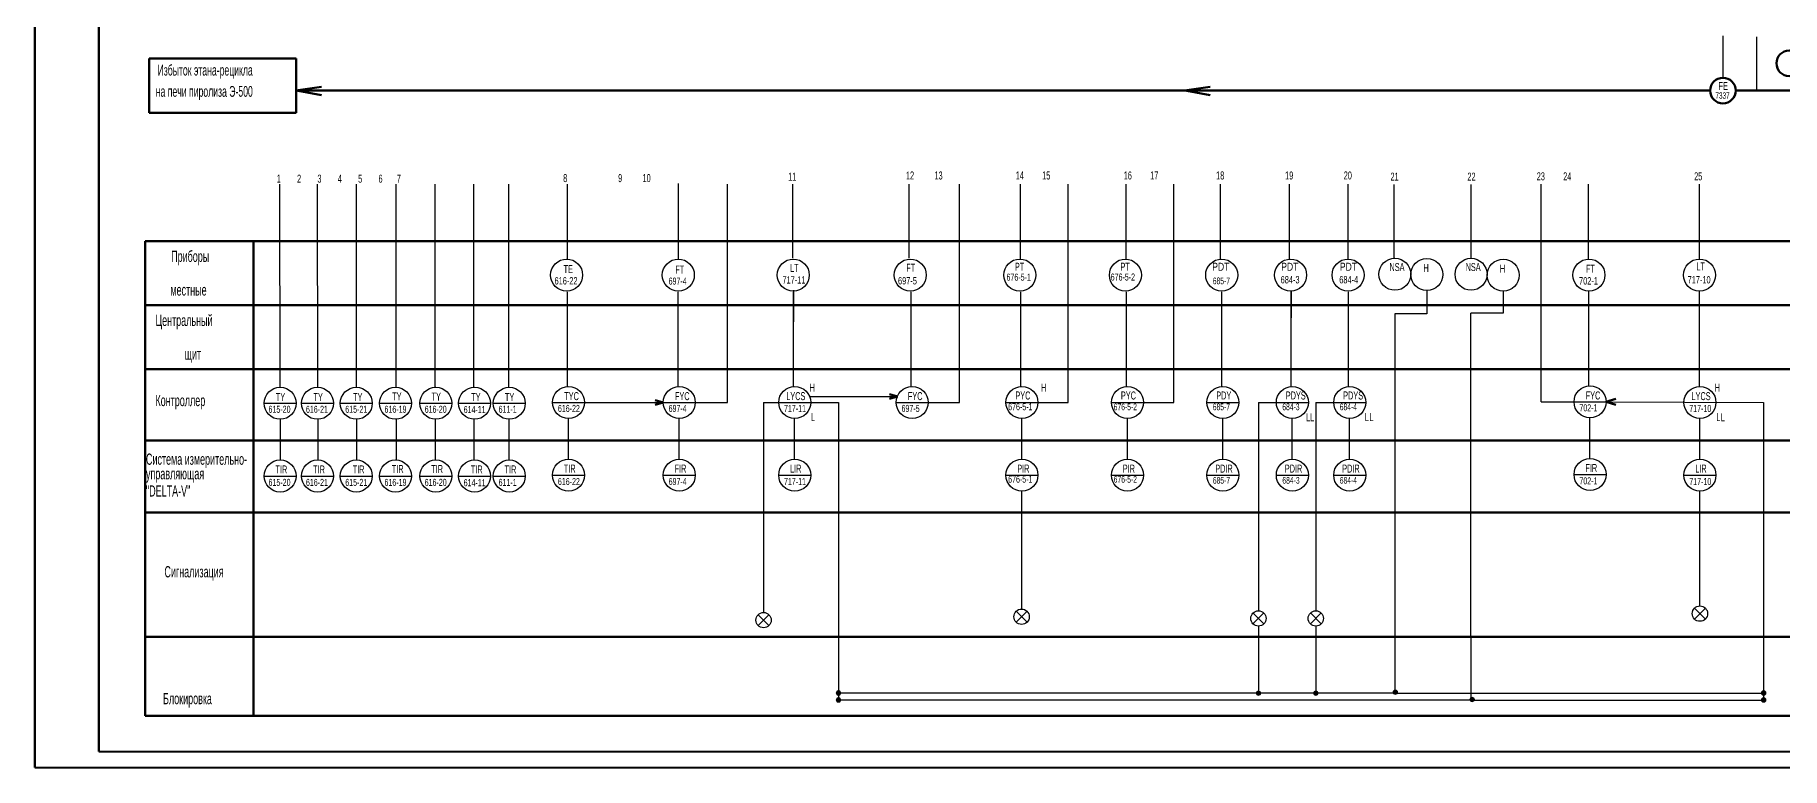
# Model space of a CAD drawing. Extents: x 0 to 3219, y 0 to 555.
# Drawn here: x 0 to 546, y 0 to 229 of the extents above; entities that cross this region are included whole.
import ezdxf

# ---------------------------------------------------------------- set-up
doc = ezdxf.new("R2010")
doc.units = 0
doc.header["$MEASUREMENT"] = 0
doc.layers.add('1', color=7, linetype='CONTINUOUS')
doc.layers.add('2', color=7, linetype='CONTINUOUS')
doc.styles.add('стиль1', font='MDM_Win.shx', dxfattribs={"width": 0.5})

msp = doc.modelspace()

# ---------------------------------------------------------------- hatches: boundary and pattern name
at = {"layer": '2', "linetype": 'Continuous', "lineweight": 15}
for points in [[(251.79, 23.31, 1), (250.4, 23.31, 1)], [(383, 23.25, 1), (381.61, 23.25, 1)], [(400.94, 23.25, 1), (399.54, 23.25, 1)], [(425.79, 23.55, 1), (424.39, 23.55, 1)], [(449.77, 21.3, 1), (448.38, 21.3, 1)], [(540.86, 23.31, 1), (539.47, 23.31, 1)], [(251.79, 21.12, 1), (250.4, 21.12, 1)], [(540.86, 21.12, 1), (539.47, 21.12, 1)]]:
    msp.add_hatch(color=256, dxfattribs=at).paths.add_polyline_path(points)

# ---------------------------------------------------------------- linework, layer by layer
at = {"layer": '1', "lineweight": 30}
for p, q in [((518.58, 49.81), (521.97, 46.41)), ((518.58, 46.41), (521.97, 49.81)), ((225.97, 47.78), (229.36, 44.38)), ((225.97, 44.38), (229.36, 47.78)), ((306.6, 48.84), (310, 45.45)), ((306.6, 45.45), (310, 48.84)), ((380.6, 48.31), (383.99, 44.91)), ((380.6, 44.91), (383.99, 48.31)), ((398.54, 48.31), (401.93, 44.91)), ((398.54, 44.91), (401.93, 48.31))]:
    msp.add_line(p, q, dxfattribs=at)
for centre in [(308.3, 47.14), (520.27, 48.11), (227.67, 46.08), (382.3, 46.61), (400.23, 46.61)]:
    msp.add_circle(centre, 2.4, dxfattribs=at)
at = {"layer": '2', "lineweight": 80}
for p, q in [((0, 555), (0, 0)), ((20, 550), (20, 5)), ((35.7, 221.49), (81.63, 221.49)), ((35.7, 204.57), (35.7, 221.49)), ((81.63, 221.49), (81.63, 204.57)), ((523.45, 211.48), (81.63, 211.48)), ((82.28, 211.58), (89.54, 212.65)), ((82.28, 211.37), (89.54, 210.08)), ((359.93, 211.58), (367.19, 212.65)), ((359.93, 211.37), (367.19, 210.08)), ((605.8, 211.48), (531.45, 211.48)), ((81.63, 204.57), (35.7, 204.57)), ((34.49, 164.47), (2402.37, 164.6)), ((34.49, 36.81), (34.49, 164.47)), ((68.27, 16.2), (68.27, 164.47)), ((34.49, 144.47), (2402.37, 144.6)), ((34.49, 124.47), (2272.23, 124.47)), ((34.49, 102.2), (2402.37, 102.33)), ((34.49, 79.69), (2272.23, 79.69)), ((34.76, 40.88), (3005.63, 40.88)), ((34.49, 16.2), (2272.23, 16.2)), ((0, 0), (2476.67, -0.12))]:
    msp.add_line(p, q, dxfattribs=at)
at = {"layer": '2', "lineweight": 30}
for p, q in [((527.45, 228.56), (527.45, 215.48)), ((537.94, 228.25), (537.94, 211.48)), ((76.62, 118.81), (76.56, 182.23)), ((88.37, 118.81), (88.32, 182.23)), ((100.49, 118.83), (100.43, 182.24)), ((112.88, 118.85), (112.83, 182.26)), ((125.08, 118.81), (125.02, 182.23)), ((137.17, 118.81), (137.11, 182.23)), ((148.08, 118.81), (148.03, 182.23)), ((166.4, 158.6), (166.4, 182.23)), ((201.11, 158.85), (201.11, 182.48)), ((216.38, 114.08), (216.38, 182.23)), ((236.8, 159.12), (236.8, 182.23)), ((273.22, 159.19), (273.22, 182.23)), ((288.94, 114.08), (288.94, 182.23)), ((307.98, 158.71), (307.98, 182.23)), ((322.87, 114.08), (322.87, 182.23)), ((340.96, 158.71), (340.96, 182.23)), ((355.84, 114.08), (355.84, 182.23)), ((370.45, 158.92), (370.45, 182.23)), ((392, 158.82), (392, 182.23)), ((410.33, 158.82), (410.33, 182.23)), ((424.72, 159.09), (424.72, 182.15)), ((448.75, 159.09), (448.75, 182.15)), ((470.68, 114.28), (470.68, 182.23)), ((485.47, 158.91), (485.47, 182.23)), ((520.09, 158.98), (520.09, 182.23)), ((166.4, 119.07), (166.4, 148.66)), ((201, 139.36), (201, 148.66)), ((201, 119.07), (201, 148.66)), ((237.06, 149.12), (237.06, 139.3)), ((237.06, 119.07), (237.06, 148.66)), ((273.77, 119.07), (273.77, 148.66)), ((308.06, 119.07), (308.06, 148.66)), ((341.03, 119.07), (341.03, 148.66)), ((370.82, 119.07), (370.82, 148.66)), ((392.55, 148.89), (392.55, 140.51)), ((392.55, 119.07), (392.55, 148.66)), ((410.49, 119.07), (410.49, 148.66)), ((485.59, 119.27), (485.59, 148.86)), ((520.1, 119.08), (520.1, 149.01)), ((424.96, 141.72), (424.96, 40.81)), ((448.69, 40.81), (448.69, 141.94)), ((241.98, 115.96), (269.48, 115.96)), ((71.62, 113.81), (81.62, 113.81)), ((83.29, 113.81), (93.29, 113.81)), ((95.41, 113.81), (105.41, 113.81)), ((107.66, 113.81), (117.66, 113.81)), ((120.25, 113.81), (130.25, 113.81)), ((132.37, 113.81), (142.37, 113.81)), ((143.22, 113.81), (153.22, 113.81)), ((161.74, 114.08), (171.74, 114.08)), ((171.74, 114.08), (196.34, 114.08)), ((196.34, 114.08), (206.34, 114.08)), ((206.34, 114.08), (216.38, 114.08)), ((227.69, 114.09), (251.09, 114.08)), ((269.12, 114.08), (288.94, 114.08)), ((303.41, 114.08), (322.87, 114.08)), ((336.38, 114.08), (355.84, 114.08)), ((366.17, 114.08), (376.17, 114.08)), ((382.34, 114.08), (392.34, 114.08)), ((382.34, 114.08), (382.34, 49.02)), ((387.9, 114.08), (397.9, 114.08)), ((400.28, 114.08), (410.28, 114.08)), ((400.28, 114.08), (400.28, 49.02)), ((405.83, 114.08), (415.83, 114.08)), ((470.68, 114.28), (490.93, 114.28)), ((485.8, 109.28), (485.8, 96.57)), ((490.93, 114.28), (540.16, 114.05)), ((76.62, 108.81), (76.62, 96.1)), ((88.38, 108.81), (88.38, 96.1)), ((100.49, 108.83), (100.49, 96.11)), ((112.89, 108.85), (112.89, 96.13)), ((125.08, 108.81), (125.08, 96.1)), ((137.17, 108.81), (137.17, 96.1)), ((148.09, 108.81), (148.09, 96.1)), ((166.62, 109.08), (166.62, 96.36)), ((201.21, 109.08), (201.21, 96.36)), ((237.28, 109.08), (237.28, 96.36)), ((308.28, 109.08), (308.28, 96.36)), ((341.25, 109.08), (341.25, 96.36)), ((371.04, 109.08), (371.04, 96.36)), ((392.77, 109.08), (392.77, 96.36)), ((410.7, 109.08), (410.7, 96.36)), ((520.14, 109.08), (520.14, 96.36)), ((71.62, 91.1), (81.62, 91.1)), ((83.29, 91.1), (93.29, 91.1)), ((95.41, 91.1), (105.41, 91.1)), ((107.66, 91.1), (117.66, 91.1)), ((120.25, 91.1), (130.25, 91.1)), ((132.37, 91.1), (142.37, 91.1)), ((143.22, 91.1), (153.22, 91.1)), ((161.74, 91.36), (171.74, 91.36)), ((196.34, 91.36), (206.34, 91.36)), ((232.41, 91.36), (242.41, 91.36)), ((303.41, 91.36), (313.41, 91.36)), ((336.38, 91.36), (346.38, 91.36)), ((366.17, 91.36), (376.17, 91.36)), ((387.9, 91.36), (397.9, 91.36)), ((405.83, 91.36), (415.83, 91.36)), ((480.93, 91.57), (490.93, 91.57)), ((515.27, 91.36), (525.27, 91.36)), ((308.28, 86.36), (308.28, 49.54)), ((520.27, 50.51), (520.27, 86.36))]:
    msp.add_line(p, q, dxfattribs=at)
at = {"layer": '2', "linetype": 'Continuous', "lineweight": 30}
for p, q in [((434.92, 149.06), (434.92, 141.72)), ((458.8, 148.83), (458.8, 141.94)), ((434.92, 141.72), (424.96, 141.72)), ((458.8, 141.94), (448.69, 141.94)), ((227.69, 114.09), (227.67, 48.48)), ((251.09, 114.08), (251.09, 21.12)), ((540.16, 114.08), (540.16, 21.19)), ((382.3, 44.21), (382.3, 23.25)), ((400.23, 44.21), (400.24, 23.25)), ((424.96, 40.81), (424.96, 23.28)), ((448.69, 40.81), (448.69, 21.09)), ((424.96, 23.28), (251.09, 23.28)), ((424.96, 23.28), (540.16, 23.28)), ((448.69, 21.09), (251.09, 21.09)), ((448.69, 21.09), (540.16, 21.09))]:
    msp.add_line(p, q, dxfattribs=at)
at = {"layer": '2', "color": 0, "lineweight": 80}
for p, q in [((193.84, 114.82), (196.34, 114.08)), ((266.99, 116.69), (269.5, 115.95)), ((269.5, 115.95), (266.99, 115.22)), ((196.34, 114.08), (193.84, 113.35))]:
    msp.add_line(p, q, dxfattribs=at)
at = {"layer": '2', "color": 0, "linetype": 'Continuous', "lineweight": 80}
for p, q in [((490.85, 114.28), (493.95, 115.21)), ((490.93, 114.28), (493.95, 113.28))]:
    msp.add_line(p, q, dxfattribs=at)
at = {"layer": '2', "linetype": 'Continuous', "lineweight": 80}
for q in [(34.49, 36.81), (34.49, 16.2)]:
    msp.add_line((34.49, 26.57), q, dxfattribs=at)
at = {"layer": '2', "lineweight": 80, "ltscale": 100}
msp.add_line((3213.28, 4.85), (20, 5), dxfattribs=at)
at = {"layer": '2', "lineweight": 80}
for centre in [(548.17, 220.01), (527.45, 211.48)]:
    msp.add_circle(centre, 4, dxfattribs=at)
at = {"layer": '2', "lineweight": 30}
for centre in [(166.14, 153.86), (201.04, 153.86), (236.96, 153.86), (273.52, 153.86), (307.74, 153.86), (340.72, 153.86), (370.82, 153.86), (392.36, 153.86), (410.3, 153.86), (424.95, 154.1), (434.92, 154.06), (448.74, 154.1), (458.8, 153.83), (485.59, 153.86), (520.12, 153.86), (76.62, 113.81), (88.29, 113.81), (100.41, 113.81), (112.66, 113.81), (125.25, 113.81), (137.37, 113.81), (148.22, 113.81), (166.74, 114.08), (201.34, 114.08), (237.41, 114.08), (274.12, 114.08), (308.41, 114.08), (341.38, 114.08), (371.17, 114.08), (392.9, 114.08), (410.83, 114.08), (485.93, 114.28), (520.27, 114.08), (76.62, 91.1), (88.29, 91.1), (100.41, 91.1), (112.66, 91.1), (125.25, 91.1), (137.37, 91.1), (148.22, 91.1), (166.74, 91.36), (201.34, 91.36), (237.41, 91.36), (308.41, 91.36), (341.38, 91.36), (371.17, 91.36), (392.9, 91.36), (410.83, 91.36), (485.93, 91.57), (520.27, 91.36)]:
    msp.add_circle(centre, 5, dxfattribs=at)
at = {"layer": '2', "linetype": 'Continuous', "lineweight": 15}
for centre in [(251.09, 23.31), (382.3, 23.25), (400.24, 23.25), (425.09, 23.55), (449.08, 21.3), (540.16, 23.31), (251.09, 21.12), (540.16, 21.12)]:
    msp.add_circle(centre, 0.697, dxfattribs=at)

# ---------------------------------------------------------------- texts
at = {"layer": '2', "lineweight": 30, "style": 'стиль1'}
for s, height, width, p in [('Избыток этана-рецикла', 3.3723, 0.6, (38.32, 216.19)), ('на печи пиролиза Э-500', 3.3723, 0.6, (37.75, 209.55)), ('FЕ', 2.5, 0.6, (526.06, 211.68)), ('7337', 2, 0.6, (525.1, 208.94)), ('11', 2.5, 0.6, (235.37, 183.33)), ('12          13', 2.5, 0.6, (272.17, 183.72)), ('14         15', 2.5, 0.6, (306.46, 183.72)), ('16         17', 2.5, 0.6, (340.21, 183.72)), ('18', 2.5, 0.6, (369.08, 183.72)), ('19', 2.5, 0.6, (390.64, 183.72)), ('20', 2.5, 0.6, (408.96, 183.72)), ('21', 2.5, 0.6, (423.58, 183.36)), ('22', 2.5, 0.6, (447.61, 183.36)), ('23         24', 2.5, 0.6, (469.27, 183.45)), ('25', 2.5, 0.6, (518.45, 183.45)), ('1        2        3        4        5        6       7   ', 2.5, 0.6, (75.54, 182.72)), (' 8                         9          10', 2.5, 0.6, (164.42, 182.9)), ('Приборы', 3.5, 0.6, (42.56, 157.97)), ('616-22', 2.3, 0.6, (162.36, 150.92)), ('TE', 2.5, 0.6, (165.19, 154.47)), ('697-4', 2.2, 0.6, (198.01, 150.89)), ('FT', 2.5, 0.6, (200.11, 154.35)), ('717-11', 2.3, 0.6, (233.58, 151.21)), ('LT', 2.5, 0.6, (235.97, 154.87)), ('697-5', 2.3, 0.6, (269.69, 150.94)), ('FT', 2.5, 0.6, (272.26, 154.89)), ('676-5-1', 2.2, 0.6, (303.59, 152.12)), ('PT', 2.5, 0.6, (306.21, 155.21)), ('676-5-2', 2.2, 0.6, (336.14, 152.15)), ('PT', 2.5, 0.6, (339.18, 155.21)), ('РDТ', 2.5, 0.8, (367.88, 155.21)), ('685-7', 2.1, 0.6, (368.04, 151)), ('684-3', 2.3, 0.6, (389.25, 151.26)), ('РDТ', 2.5, 0.8, (389.44, 155.21)), ('684-4', 2.3, 0.6, (407.57, 151.26)), ('РDТ', 2.5, 0.8, (407.76, 155.21)), ('NSA', 2.5, 0.6, (423.25, 155.12)), ('H', 2.5, 0.6, (433.88, 154.81)), ('NSA', 2.5, 0.6, (447.04, 155.12)), ('H', 2.5, 0.6, (457.75, 154.58)), ('702-1', 2.3, 0.6, (482.5, 150.91)), ('FT', 2.5, 0.6, (484.67, 154.6)), ('717-10', 2.3, 0.6, (516.41, 151.24)), ('LT', 2.5, 0.6, (519.16, 155.31)), ('местные', 3.5, 0.6, (42.33, 147.47)), ('Центральный', 3.5, 0.6, (37.66, 137.97)), ('щит', 3.5, 0.6, (46.76, 127.47)), ('Контроллер', 3.5, 0.6, (37.66, 112.93)), ('TY', 2.5, 0.6, (75.27, 114.53)), ('TY', 2.5, 0.6, (87.04, 114.53)), ('TY', 2.5, 0.6, (99.41, 114.53)), ('TY', 2.5, 0.6, (111.64, 114.69)), ('TY', 2.5, 0.6, (123.94, 114.66)), ('TY', 2.5, 0.6, (136.33, 114.53)), ('TY', 2.5, 0.6, (146.86, 114.53)), ('TYC', 2.5, 0.6, (165.39, 114.8)), ('FYC', 2.5, 0.6, (199.98, 114.8)), ('LYCS', 2.5, 0.6, (234.76, 114.8)), ('Н', 2.5, 0.6, (242.03, 117.46)), ('FYC', 2.5, 0.6, (272.76, 114.8)), ('PYC', 2.5, 0.6, (306.36, 115)), ('Н', 2.5, 0.6, (314.37, 117.46)), ('PYC', 2.5, 0.6, (339.33, 115)), ('PDY', 2.5, 0.6, (369.12, 115)), ('PDYS', 2.5, 0.6, (390.85, 115)), ('PDYS', 2.5, 0.6, (408.78, 115)), ('FYC', 2.5, 0.6, (484.57, 115)), ('LYCS', 2.5, 0.6, (517.62, 114.8)), ('Н', 2.5, 0.6, (524.89, 117.46)), ('615-20', 2.2, 0.6, (72.99, 110.84)), ('616-21', 2.2, 0.6, (84.68, 110.84)), ('615-21', 2.2, 0.6, (96.97, 110.84)), ('616-19', 2.2, 0.6, (109.23, 110.84)), ('616-20', 2.2, 0.6, (121.78, 110.84)), ('614-11', 2.2, 0.6, (133.96, 110.75)), ('611-1', 2.2, 0.6, (144.88, 110.84)), ('616-22', 2.2, 0.6, (163.41, 111.11)), ('697-4', 2.2, 0.6, (198.01, 111.11)), ('717-11', 2.2, 0.6, (234.07, 111.11)), ('L', 2.5, 0.6, (242.49, 108.23)), ('697-5', 2.2, 0.6, (270.78, 111.11)), ('676-5-1', 2.2, 0.6, (304.1, 111.65)), ('676-5-2', 2.1, 0.6, (337.08, 111.65)), ('685-7', 2.1, 0.6, (368.04, 111.65)), ('684-3', 2.1, 0.6, (389.77, 111.65)), ('L', 2.5, 0.6, (397.2, 108.17)), ('L', 2.5, 0.6, (398.47, 108.17)), ('684-4', 2.1, 0.6, (407.71, 111.65)), ('L', 2.5, 0.6, (415.52, 108.23)), ('L', 2.5, 0.6, (416.96, 108.23)), ('702-1', 2.2, 0.6, (482.6, 111.31)), ('717-10', 2.2, 0.6, (516.94, 111.11)), ('L', 2.5, 0.6, (525.36, 108.23)), ('L', 2.5, 0.6, (526.8, 108.2)), ('Система измерительно-', 3.5, 0.6, (34.69, 94.61)), ('TIR', 2.5, 0.6, (75.16, 91.89)), ('TIR', 2.5, 0.6, (86.93, 91.89)), ('TIR', 2.5, 0.6, (99.29, 91.89)), ('TIR', 2.5, 0.6, (111.52, 92.04)), ('TIR', 2.5, 0.6, (123.83, 92.02)), ('TIR', 2.5, 0.6, (136.22, 91.89)), ('TIR', 2.5, 0.6, (146.75, 91.89)), ('TIR', 2.5, 0.6, (165.27, 92.16)), ('FIR', 2.5, 0.6, (199.87, 92.16)), ('LIR', 2.5, 0.6, (235.94, 92.16)), ('PIR', 2.5, 0.6, (306.94, 92.16)), ('PIR', 2.5, 0.6, (339.91, 92.16)), ('PDIR', 2.5, 0.6, (368.81, 92.16)), ('PDIR', 2.5, 0.6, (390.54, 92.16)), ('PDIR', 2.5, 0.6, (408.48, 92.16)), ('FIR', 2.5, 0.6, (484.46, 92.36)), ('LIR', 2.5, 0.6, (518.8, 92.16)), ('управляющая', 3.5, 0.6, (34.69, 90.06)), ('"DELTA-V"', 3.5, 0.6, (34.69, 84.68)), ('615-20', 2.2, 0.6, (72.99, 88.01)), ('616-21', 2.2, 0.6, (84.68, 88.01)), ('615-21', 2.2, 0.6, (96.97, 88.01)), ('616-19', 2.2, 0.6, (109.23, 88.01)), ('616-20', 2.2, 0.6, (121.78, 88.01)), ('614-11', 2.2, 0.6, (133.96, 87.92)), ('611-1', 2.2, 0.6, (144.88, 88.01)), ('616-22', 2.2, 0.6, (163.41, 88.28)), ('697-4', 2.2, 0.6, (198.01, 88.28)), ('717-11', 2.2, 0.6, (234.07, 88.28)), ('676-5-1', 2.2, 0.6, (304.1, 89.01)), ('676-5-2', 2.1, 0.6, (337.08, 89.01)), ('685-7', 2.1, 0.6, (368.06, 88.7)), ('684-3', 2.1, 0.6, (389.79, 88.7)), ('684-4', 2.1, 0.6, (407.72, 88.7)), ('702-1', 2.2, 0.6, (482.6, 88.48)), ('717-10', 2.2, 0.6, (516.94, 88.28)), ('Сигнализация', 3.5, 0.6, (40.46, 59.44)), ('Блокировка', 3.5, 0.6, (40.03, 19.82))]:
    msp.add_text(s, height=height, dxfattribs=dict(at, width=width)).set_placement(p)

doc.saveas('drawing.dxf')
